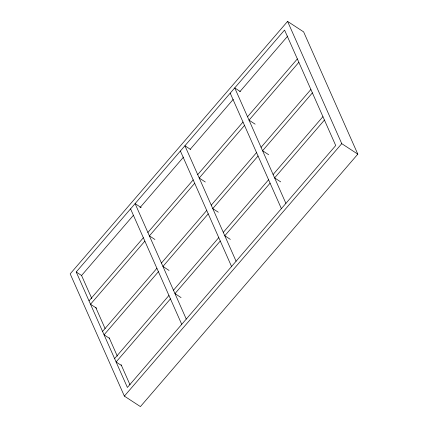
<?xml version="1.0" encoding="UTF-8"?>
<svg xmlns="http://www.w3.org/2000/svg" width="428" height="428" viewBox="0 0 428 428"><rect width="100%" height="100%" fill="white"/><g stroke="black" fill="none" stroke-linecap="round" stroke-linejoin="round"><path stroke-width="0.64" d="M287.584 21.4L70.187 273.856L124.366 396.114L140.416 406.6L357.813 154.144L303.634 31.886L287.584 21.4L341.758 143.658L357.813 154.144M76.221 271.989L284.556 30.056L335.723 145.52L127.389 387.458L76.221 271.989L81.759 275.605M133.44 215.257L81.571 275.488L91.859 298.701M139.977 207.666L183.564 157.049M190.102 149.458L233.249 99.35M239.787 91.758L287.728 36.08M89.013 300.857L143.359 237.743M147.89 232.484L193.183 179.888M197.709 174.629L243.002 122.034M247.528 116.774L297.348 58.92M144.867 241.141L90.517 304.255L96.605 308.23M194.686 183.286L149.393 235.881L154.931 239.498M244.506 125.431L199.213 178.027L205.306 182.007M298.856 62.317L249.032 120.172L255.125 124.152M102.554 331.422L156.905 268.308M161.436 263.049L206.724 210.453M211.255 205.194L256.543 152.598M261.075 147.339L310.894 89.484M158.408 271.705L104.063 334.819L109.6 338.436M208.227 213.85L162.94 266.446L169.028 270.421M258.052 155.995L212.759 208.591L218.296 212.208M312.397 92.881L262.578 150.736L268.666 154.717M114.597 358.589L168.942 295.475M173.474 290.216L218.767 237.62M223.293 232.361L268.586 179.771M273.112 174.506L322.931 116.657M170.451 298.872L116.1 361.986L121.638 365.603M220.27 241.018L174.977 293.613L181.071 297.594M270.089 183.163L224.796 235.758L230.334 239.375M324.44 120.049L274.615 177.904L280.709 181.884M124.366 396.114L341.758 143.658M240.274 91.528L234.737 87.911L285.904 203.375M190.455 149.383L184.917 145.766L236.085 261.23M141.186 207.596L135.098 203.616L186.266 319.085M230.211 93.17L281.378 208.634M180.391 151.025L231.559 266.489M130.567 208.875L181.734 324.344M95.647 307.256L105.128 328.64M109.188 337.799L117.309 356.128M121.097 364.683L130.032 384.842"/></g></svg>
